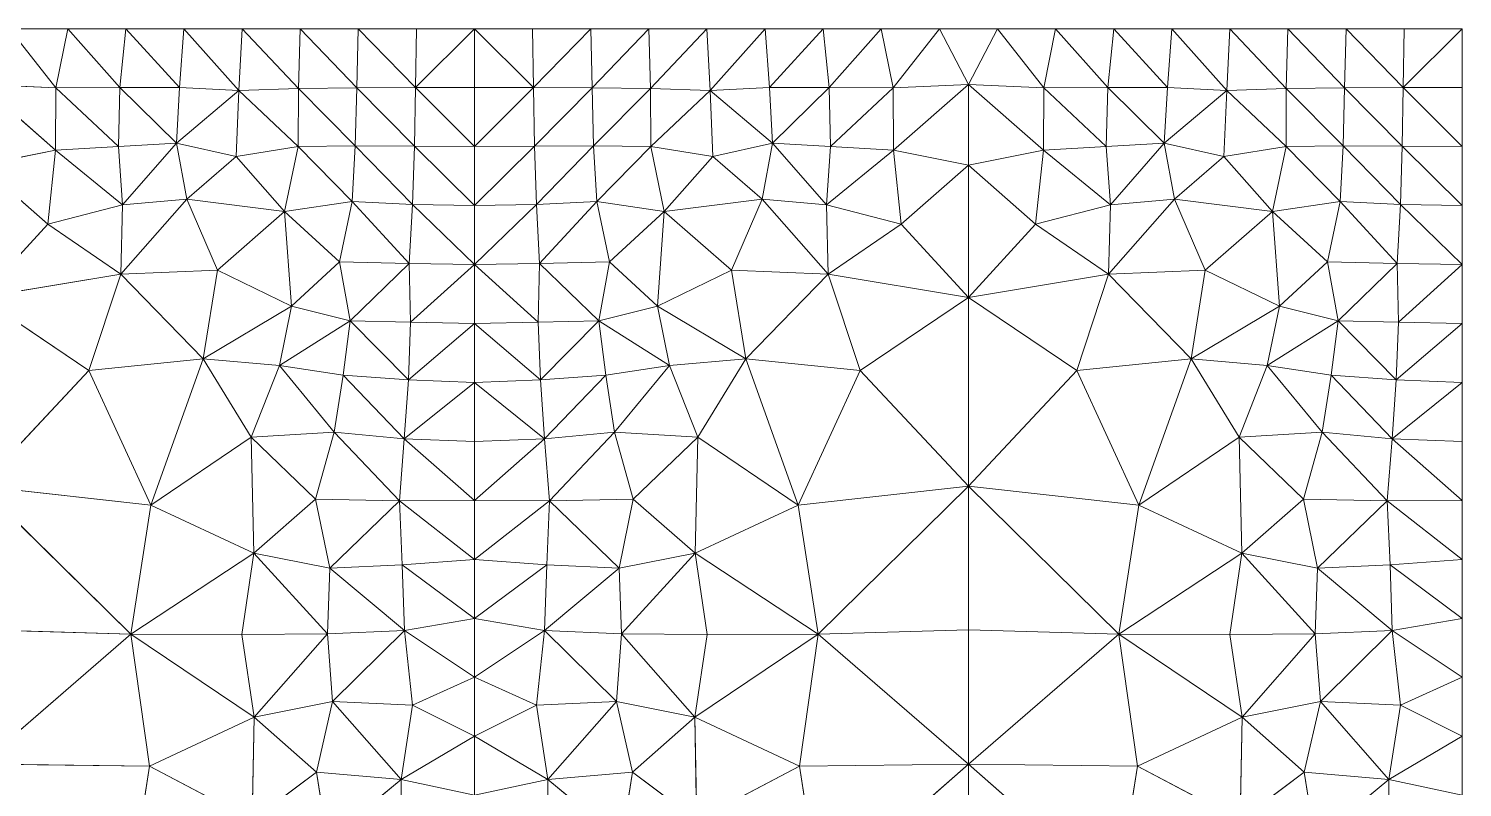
# Model space of a CAD drawing. Header units: metres. Extents: x 0 to 8, y 0 to 4.
# Drawn here: x 1.274 to 2, y 3.616 to 4 of the extents above; entities that cross this region are included whole.
import ezdxf

# ---------------------------------------------------------------- set-up
doc = ezdxf.new("R2010")
doc.units = ezdxf.units.M
doc.header["$MEASUREMENT"] = 0
for name, color, linetype, lineweight in [('DL_FE_MESH', 134, 'Continuous', 0), ('DL_FE_MESH_CELLS_5', 132, 'Continuous', 0), ('DL_FE_MESH_CELLS_6', 132, 'Continuous', 0), ('DL_TOPOLOGY', 7, 'Continuous', 0)]:
    doc.layers.add(name, color=color, linetype=linetype, lineweight=lineweight)

msp = doc.modelspace()

# ---------------------------------------------------------------- linework, layer by layer
at = {"layer": 'DL_FE_MESH'}
for p, q in [((1.26471, 4), (1.28812, 3.97012)), ((1.29412, 4), (1.28812, 3.97012)), ((1.32049, 3.97016), (1.29412, 4)), ((1.32353, 4), (1.32049, 3.97016)), ((1.35075, 3.97017), (1.32353, 4)), ((1.35294, 4), (1.35075, 3.97017)), ((1.38076, 3.96873), (1.35294, 4)), ((1.38235, 4), (1.38076, 3.96873)), ((1.41088, 3.96972), (1.38235, 4)), ((1.41176, 4), (1.41088, 3.96972)), ((1.44043, 3.9701), (1.41176, 4)), ((1.44118, 4), (1.44043, 3.9701)), ((1.47014, 3.97016), (1.44118, 4)), ((1.47014, 3.97016), (1.5, 4)), ((1.47059, 4), (1.47014, 3.97016)), ((1.52986, 3.97016), (1.5, 4)), ((1.52941, 4), (1.52986, 3.97016)), ((1.52986, 3.97016), (1.55882, 4)), ((1.55882, 4), (1.55957, 3.9701)), ((1.55957, 3.9701), (1.58824, 4)), ((1.58824, 4), (1.58912, 3.96972)), ((1.58912, 3.96972), (1.61765, 4)), ((1.61765, 4), (1.61924, 3.96873)), ((1.61924, 3.96873), (1.64706, 4)), ((1.64706, 4), (1.64925, 3.97017)), ((1.64925, 3.97017), (1.67647, 4)), ((1.67647, 4), (1.67951, 3.97016)), ((1.67951, 3.97016), (1.70588, 4)), ((1.70588, 4), (1.71188, 3.97012)), ((1.71188, 3.97012), (1.73529, 4)), ((1.73529, 4), (1.75, 3.97181)), ((1.76471, 4), (1.75, 3.97181)), ((1.76471, 4), (1.78812, 3.97012)), ((1.79412, 4), (1.78812, 3.97012)), ((1.82049, 3.97016), (1.79412, 4)), ((1.82353, 4), (1.82049, 3.97016)), ((1.85075, 3.97017), (1.82353, 4)), ((1.85294, 4), (1.85075, 3.97017)), ((1.88076, 3.96873), (1.85294, 4)), ((1.88235, 4), (1.88076, 3.96873)), ((1.91088, 3.96972), (1.88235, 4)), ((1.91176, 4), (1.91088, 3.96972)), ((1.94043, 3.9701), (1.91176, 4)), ((1.94118, 4), (1.94043, 3.9701)), ((1.97014, 3.97016), (1.94118, 4)), ((1.97014, 3.97016), (2, 4)), ((1.97059, 4), (1.97014, 3.97016)), ((1.25, 3.97181), (1.28812, 3.97012)), ((1.28799, 3.93853), (1.25, 3.97181)), ((1.28799, 3.93853), (1.28812, 3.97012)), ((1.28812, 3.97012), (1.32049, 3.97016)), ((1.31978, 3.94033), (1.28812, 3.97012)), ((1.31978, 3.94033), (1.32049, 3.97016)), ((1.32049, 3.97016), (1.35075, 3.97017)), ((1.3491, 3.94197), (1.32049, 3.97016)), ((1.3491, 3.94197), (1.35075, 3.97017)), ((1.35075, 3.97017), (1.38076, 3.96873)), ((1.38076, 3.96873), (1.41088, 3.96972)), ((1.41077, 3.94029), (1.41088, 3.96972)), ((1.41088, 3.96972), (1.44043, 3.9701)), ((1.43969, 3.94075), (1.41088, 3.96972)), ((1.43969, 3.94075), (1.44043, 3.9701)), ((1.44043, 3.9701), (1.47014, 3.97016)), ((1.46959, 3.9405), (1.44043, 3.9701)), ((1.47014, 3.97016), (1.46959, 3.9405)), ((1.5, 3.97015), (1.47014, 3.97016)), ((1.47014, 3.97016), (1.5, 3.9403)), ((1.5, 3.97015), (1.52986, 3.97016)), ((1.52986, 3.97016), (1.5, 3.9403)), ((1.52986, 3.97016), (1.55957, 3.9701)), ((1.53041, 3.9405), (1.52986, 3.97016)), ((1.53041, 3.9405), (1.55957, 3.9701)), ((1.55957, 3.9701), (1.58912, 3.96972)), ((1.55957, 3.9701), (1.56031, 3.94075)), ((1.56031, 3.94075), (1.58912, 3.96972)), ((1.58912, 3.96972), (1.61924, 3.96873)), ((1.58912, 3.96972), (1.58923, 3.94029)), ((1.61924, 3.96873), (1.64925, 3.97017)), ((1.64925, 3.97017), (1.67951, 3.97016)), ((1.64925, 3.97017), (1.6509, 3.94197)), ((1.6509, 3.94197), (1.67951, 3.97016)), ((1.67951, 3.97016), (1.71188, 3.97012)), ((1.67951, 3.97016), (1.68022, 3.94033)), ((1.68022, 3.94033), (1.71188, 3.97012)), ((1.71188, 3.97012), (1.75, 3.97181)), ((1.71188, 3.97012), (1.71201, 3.93853)), ((1.71201, 3.93853), (1.75, 3.97181)), ((1.75, 3.97181), (1.78812, 3.97012)), ((1.75, 3.97181), (1.78799, 3.93853)), ((1.75, 3.97181), (1.75, 3.93082)), ((1.78812, 3.97012), (1.78799, 3.93853)), ((1.78812, 3.97012), (1.82049, 3.97016)), ((1.78812, 3.97012), (1.81978, 3.94033)), ((1.82049, 3.97016), (1.81978, 3.94033)), ((1.82049, 3.97016), (1.85075, 3.97017)), ((1.82049, 3.97016), (1.8491, 3.94197)), ((1.85075, 3.97017), (1.8491, 3.94197)), ((1.85075, 3.97017), (1.88076, 3.96873)), ((1.88076, 3.96873), (1.91088, 3.96972)), ((1.91088, 3.96972), (1.91077, 3.94029)), ((1.91088, 3.96972), (1.94043, 3.9701)), ((1.91088, 3.96972), (1.93969, 3.94075)), ((1.94043, 3.9701), (1.93969, 3.94075)), ((1.94043, 3.9701), (1.97014, 3.97016)), ((1.94043, 3.9701), (1.96959, 3.9405)), ((1.97014, 3.97016), (1.96959, 3.9405)), ((2, 3.97015), (1.97014, 3.97016)), ((1.97014, 3.97016), (2, 3.9403)), ((1.38076, 3.96873), (1.3491, 3.94197)), ((1.37932, 3.93527), (1.38076, 3.96873)), ((1.41077, 3.94029), (1.38076, 3.96873)), ((1.58923, 3.94029), (1.61924, 3.96873)), ((1.61924, 3.96873), (1.6509, 3.94197)), ((1.61924, 3.96873), (1.62068, 3.93527)), ((1.8491, 3.94197), (1.88076, 3.96873)), ((1.88076, 3.96873), (1.87932, 3.93527)), ((1.88076, 3.96873), (1.91077, 3.94029)), ((1.28799, 3.93853), (1.31978, 3.94033)), ((1.31978, 3.94033), (1.3491, 3.94197)), ((1.32188, 3.91089), (1.31978, 3.94033)), ((1.3491, 3.94197), (1.32188, 3.91089)), ((1.35437, 3.91371), (1.3491, 3.94197)), ((1.3491, 3.94197), (1.37932, 3.93527)), ((1.37932, 3.93527), (1.41077, 3.94029)), ((1.40391, 3.90744), (1.41077, 3.94029)), ((1.41077, 3.94029), (1.43969, 3.94075)), ((1.43814, 3.91255), (1.41077, 3.94029)), ((1.43814, 3.91255), (1.43969, 3.94075)), ((1.43969, 3.94075), (1.46959, 3.9405)), ((1.46867, 3.91106), (1.43969, 3.94075)), ((1.46959, 3.9405), (1.46867, 3.91106)), ((1.5, 3.9403), (1.46959, 3.9405)), ((1.46959, 3.9405), (1.5, 3.91045)), ((1.5, 3.9403), (1.53041, 3.9405)), ((1.53041, 3.9405), (1.5, 3.91045)), ((1.56031, 3.94075), (1.53041, 3.9405)), ((1.53133, 3.91106), (1.53041, 3.9405)), ((1.53133, 3.91106), (1.56031, 3.94075)), ((1.58923, 3.94029), (1.56031, 3.94075)), ((1.56031, 3.94075), (1.56186, 3.91255)), ((1.56186, 3.91255), (1.58923, 3.94029)), ((1.58923, 3.94029), (1.62068, 3.93527)), ((1.58923, 3.94029), (1.59609, 3.90744)), ((1.6509, 3.94197), (1.62068, 3.93527)), ((1.6509, 3.94197), (1.64563, 3.91371)), ((1.68022, 3.94033), (1.6509, 3.94197)), ((1.6509, 3.94197), (1.67812, 3.91089)), ((1.68022, 3.94033), (1.67812, 3.91089)), ((1.71201, 3.93853), (1.68022, 3.94033)), ((1.81978, 3.94033), (1.78799, 3.93853)), ((1.8491, 3.94197), (1.81978, 3.94033)), ((1.81978, 3.94033), (1.82188, 3.91089)), ((1.82188, 3.91089), (1.8491, 3.94197)), ((1.87932, 3.93527), (1.8491, 3.94197)), ((1.8491, 3.94197), (1.85437, 3.91371)), ((1.91077, 3.94029), (1.87932, 3.93527)), ((1.91077, 3.94029), (1.90391, 3.90744)), ((1.93969, 3.94075), (1.91077, 3.94029)), ((1.91077, 3.94029), (1.93814, 3.91255)), ((1.93969, 3.94075), (1.93814, 3.91255)), ((1.96959, 3.9405), (1.93969, 3.94075)), ((1.93969, 3.94075), (1.96867, 3.91106)), ((1.96959, 3.9405), (1.96867, 3.91106)), ((2, 3.9403), (1.96959, 3.9405)), ((1.96959, 3.9405), (2, 3.91045)), ((1.25, 3.93082), (1.28799, 3.93853)), ((1.284, 3.90109), (1.28799, 3.93853)), ((1.32188, 3.91089), (1.28799, 3.93853)), ((1.35437, 3.91371), (1.37932, 3.93527)), ((1.40391, 3.90744), (1.37932, 3.93527)), ((1.62068, 3.93527), (1.59609, 3.90744)), ((1.62068, 3.93527), (1.64563, 3.91371)), ((1.67812, 3.91089), (1.71201, 3.93853)), ((1.71201, 3.93853), (1.75, 3.93082)), ((1.71201, 3.93853), (1.716, 3.90109)), ((1.78799, 3.93853), (1.75, 3.93082)), ((1.78799, 3.93853), (1.784, 3.90109)), ((1.78799, 3.93853), (1.82188, 3.91089)), ((1.87932, 3.93527), (1.85437, 3.91371)), ((1.87932, 3.93527), (1.90391, 3.90744)), ((1.284, 3.90109), (1.25, 3.93082)), ((1.75, 3.93082), (1.716, 3.90109)), ((1.75, 3.93082), (1.784, 3.90109)), ((1.75, 3.86394), (1.75, 3.93082)), ((1.35437, 3.91371), (1.32094, 3.87578)), ((1.32188, 3.91089), (1.35437, 3.91371)), ((1.36986, 3.87774), (1.35437, 3.91371)), ((1.40391, 3.90744), (1.35437, 3.91371)), ((1.40391, 3.90744), (1.43814, 3.91255)), ((1.4317, 3.882), (1.43814, 3.91255)), ((1.43814, 3.91255), (1.46867, 3.91106)), ((1.46701, 3.88115), (1.43814, 3.91255)), ((1.56186, 3.91255), (1.53133, 3.91106)), ((1.53299, 3.88115), (1.56186, 3.91255)), ((1.59609, 3.90744), (1.56186, 3.91255)), ((1.56186, 3.91255), (1.5683, 3.882)), ((1.59609, 3.90744), (1.64563, 3.91371)), ((1.64563, 3.91371), (1.63014, 3.87774)), ((1.67812, 3.91089), (1.64563, 3.91371)), ((1.64563, 3.91371), (1.67906, 3.87578)), ((1.85437, 3.91371), (1.82094, 3.87578)), ((1.85437, 3.91371), (1.82188, 3.91089)), ((1.85437, 3.91371), (1.90391, 3.90744)), ((1.85437, 3.91371), (1.86986, 3.87774)), ((1.93814, 3.91255), (1.90391, 3.90744)), ((1.93814, 3.91255), (1.9317, 3.882)), ((1.96867, 3.91106), (1.93814, 3.91255)), ((1.93814, 3.91255), (1.96701, 3.88115)), ((1.284, 3.90109), (1.32188, 3.91089)), ((1.32094, 3.87578), (1.32188, 3.91089)), ((1.36986, 3.87774), (1.40391, 3.90744)), ((1.40391, 3.90744), (1.40742, 3.85959)), ((1.4317, 3.882), (1.40391, 3.90744)), ((1.46867, 3.91106), (1.46701, 3.88115)), ((1.5, 3.91045), (1.46867, 3.91106)), ((1.46867, 3.91106), (1.5, 3.8806)), ((1.5, 3.91045), (1.53133, 3.91106)), ((1.53133, 3.91106), (1.5, 3.8806)), ((1.53299, 3.88115), (1.53133, 3.91106)), ((1.59609, 3.90744), (1.5683, 3.882)), ((1.59258, 3.85959), (1.59609, 3.90744)), ((1.59609, 3.90744), (1.63014, 3.87774)), ((1.716, 3.90109), (1.67812, 3.91089)), ((1.67812, 3.91089), (1.67906, 3.87578)), ((1.82188, 3.91089), (1.784, 3.90109)), ((1.82188, 3.91089), (1.82094, 3.87578)), ((1.90391, 3.90744), (1.86986, 3.87774)), ((1.90391, 3.90744), (1.9317, 3.882)), ((1.90742, 3.85959), (1.90391, 3.90744)), ((1.96867, 3.91106), (1.96701, 3.88115)), ((2, 3.91045), (1.96867, 3.91106)), ((1.96867, 3.91106), (2, 3.8806)), ((1.25, 3.86394), (1.284, 3.90109)), ((1.32094, 3.87578), (1.284, 3.90109)), ((1.716, 3.90109), (1.67906, 3.87578)), ((1.716, 3.90109), (1.75, 3.86394)), ((1.784, 3.90109), (1.75, 3.86394)), ((1.82094, 3.87578), (1.784, 3.90109)), ((1.32094, 3.87578), (1.25, 3.86394)), ((1.30481, 3.82695), (1.32094, 3.87578)), ((1.32094, 3.87578), (1.36986, 3.87774)), ((1.36271, 3.83286), (1.32094, 3.87578)), ((1.36271, 3.83286), (1.36986, 3.87774)), ((1.40742, 3.85959), (1.36986, 3.87774)), ((1.40742, 3.85959), (1.4317, 3.882)), ((1.43709, 3.85212), (1.4317, 3.882)), ((1.4317, 3.882), (1.46701, 3.88115)), ((1.46701, 3.88115), (1.43709, 3.85212)), ((1.5, 3.8806), (1.46701, 3.88115)), ((1.46701, 3.88115), (1.4677, 3.85139)), ((1.4677, 3.85139), (1.5, 3.8806)), ((1.5, 3.8806), (1.53299, 3.88115)), ((1.5323, 3.85139), (1.5, 3.8806)), ((1.5323, 3.85139), (1.53299, 3.88115)), ((1.5683, 3.882), (1.53299, 3.88115)), ((1.53299, 3.88115), (1.56291, 3.85212)), ((1.5683, 3.882), (1.56291, 3.85212)), ((1.5683, 3.882), (1.59258, 3.85959)), ((1.63014, 3.87774), (1.59258, 3.85959)), ((1.67906, 3.87578), (1.63014, 3.87774)), ((1.63014, 3.87774), (1.63729, 3.83286)), ((1.63729, 3.83286), (1.67906, 3.87578)), ((1.67906, 3.87578), (1.75, 3.86394)), ((1.67906, 3.87578), (1.69519, 3.82695)), ((1.82094, 3.87578), (1.75, 3.86394)), ((1.82094, 3.87578), (1.80481, 3.82695)), ((1.86986, 3.87774), (1.82094, 3.87578)), ((1.82094, 3.87578), (1.86271, 3.83286)), ((1.86986, 3.87774), (1.86271, 3.83286)), ((1.86986, 3.87774), (1.90742, 3.85959)), ((1.9317, 3.882), (1.90742, 3.85959)), ((1.96701, 3.88115), (1.9317, 3.882)), ((1.9317, 3.882), (1.93709, 3.85212)), ((1.93709, 3.85212), (1.96701, 3.88115)), ((2, 3.8806), (1.96701, 3.88115)), ((1.96701, 3.88115), (1.9677, 3.85139)), ((1.9677, 3.85139), (2, 3.8806)), ((1.30481, 3.82695), (1.25, 3.86394)), ((1.75, 3.86394), (1.69519, 3.82695)), ((1.75, 3.86394), (1.80481, 3.82695)), ((1.75, 3.76838), (1.75, 3.86394)), ((1.36271, 3.83286), (1.40742, 3.85959)), ((1.40124, 3.82949), (1.40742, 3.85959)), ((1.43709, 3.85212), (1.40742, 3.85959)), ((1.59258, 3.85959), (1.56291, 3.85212)), ((1.59258, 3.85959), (1.63729, 3.83286)), ((1.59258, 3.85959), (1.59876, 3.82949)), ((1.90742, 3.85959), (1.86271, 3.83286)), ((1.90742, 3.85959), (1.90124, 3.82949)), ((1.93709, 3.85212), (1.90742, 3.85959)), ((1.43709, 3.85212), (1.40124, 3.82949)), ((1.43359, 3.82462), (1.43709, 3.85212)), ((1.43709, 3.85212), (1.4677, 3.85139)), ((1.46653, 3.82221), (1.43709, 3.85212)), ((1.4677, 3.85139), (1.46653, 3.82221)), ((1.46653, 3.82221), (1.5, 3.85075)), ((1.5, 3.85075), (1.4677, 3.85139)), ((1.5, 3.85075), (1.5323, 3.85139)), ((1.53347, 3.82221), (1.5, 3.85075)), ((1.56291, 3.85212), (1.5323, 3.85139)), ((1.53347, 3.82221), (1.5323, 3.85139)), ((1.53347, 3.82221), (1.56291, 3.85212)), ((1.56291, 3.85212), (1.59876, 3.82949)), ((1.56291, 3.85212), (1.56641, 3.82462)), ((1.90124, 3.82949), (1.93709, 3.85212)), ((1.93709, 3.85212), (1.93359, 3.82462)), ((1.9677, 3.85139), (1.93709, 3.85212)), ((1.93709, 3.85212), (1.96653, 3.82221)), ((1.9677, 3.85139), (1.96653, 3.82221)), ((1.96653, 3.82221), (2, 3.85075)), ((2, 3.85075), (1.9677, 3.85139)), ((1.30481, 3.82695), (1.36271, 3.83286)), ((1.36271, 3.83286), (1.33619, 3.75872)), ((1.38702, 3.79326), (1.36271, 3.83286)), ((1.36271, 3.83286), (1.40124, 3.82949)), ((1.63729, 3.83286), (1.59876, 3.82949)), ((1.63729, 3.83286), (1.61298, 3.79326)), ((1.69519, 3.82695), (1.63729, 3.83286)), ((1.63729, 3.83286), (1.66381, 3.75872)), ((1.86271, 3.83286), (1.80481, 3.82695)), ((1.86271, 3.83286), (1.83619, 3.75872)), ((1.90124, 3.82949), (1.86271, 3.83286)), ((1.86271, 3.83286), (1.88702, 3.79326)), ((1.25, 3.76838), (1.30481, 3.82695)), ((1.33619, 3.75872), (1.30481, 3.82695)), ((1.38702, 3.79326), (1.40124, 3.82949)), ((1.40124, 3.82949), (1.43359, 3.82462)), ((1.42906, 3.79569), (1.40124, 3.82949)), ((1.42906, 3.79569), (1.43359, 3.82462)), ((1.43359, 3.82462), (1.46653, 3.82221)), ((1.46449, 3.79235), (1.43359, 3.82462)), ((1.56641, 3.82462), (1.53347, 3.82221)), ((1.53551, 3.79235), (1.56641, 3.82462)), ((1.59876, 3.82949), (1.56641, 3.82462)), ((1.56641, 3.82462), (1.57094, 3.79569)), ((1.57094, 3.79569), (1.59876, 3.82949)), ((1.59876, 3.82949), (1.61298, 3.79326)), ((1.69519, 3.82695), (1.66381, 3.75872)), ((1.69519, 3.82695), (1.75, 3.76838)), ((1.80481, 3.82695), (1.75, 3.76838)), ((1.80481, 3.82695), (1.83619, 3.75872)), ((1.90124, 3.82949), (1.88702, 3.79326)), ((1.93359, 3.82462), (1.90124, 3.82949)), ((1.90124, 3.82949), (1.92906, 3.79569)), ((1.93359, 3.82462), (1.92906, 3.79569)), ((1.96653, 3.82221), (1.93359, 3.82462)), ((1.93359, 3.82462), (1.96449, 3.79235)), ((1.46653, 3.82221), (1.46449, 3.79235)), ((1.46449, 3.79235), (1.5, 3.8209)), ((1.5, 3.8209), (1.46653, 3.82221)), ((1.5, 3.8209), (1.53347, 3.82221)), ((1.53551, 3.79235), (1.5, 3.8209)), ((1.53551, 3.79235), (1.53347, 3.82221)), ((1.96653, 3.82221), (1.96449, 3.79235)), ((1.96449, 3.79235), (2, 3.8209)), ((2, 3.8209), (1.96653, 3.82221)), ((1.38702, 3.79326), (1.42906, 3.79569)), ((1.41961, 3.76186), (1.42906, 3.79569)), ((1.42906, 3.79569), (1.46449, 3.79235)), ((1.462, 3.76095), (1.42906, 3.79569)), ((1.57094, 3.79569), (1.53551, 3.79235)), ((1.538, 3.76095), (1.57094, 3.79569)), ((1.57094, 3.79569), (1.61298, 3.79326)), ((1.57094, 3.79569), (1.58039, 3.76186)), ((1.92906, 3.79569), (1.88702, 3.79326)), ((1.92906, 3.79569), (1.91961, 3.76186)), ((1.96449, 3.79235), (1.92906, 3.79569)), ((1.92906, 3.79569), (1.962, 3.76095)), ((1.33619, 3.75872), (1.38702, 3.79326)), ((1.38702, 3.79326), (1.38837, 3.73447)), ((1.41961, 3.76186), (1.38702, 3.79326)), ((1.46449, 3.79235), (1.462, 3.76095)), ((1.5, 3.79104), (1.46449, 3.79235)), ((1.46449, 3.79235), (1.5, 3.76119)), ((1.5, 3.79104), (1.53551, 3.79235)), ((1.53551, 3.79235), (1.5, 3.76119)), ((1.538, 3.76095), (1.53551, 3.79235)), ((1.61298, 3.79326), (1.58039, 3.76186)), ((1.61163, 3.73447), (1.61298, 3.79326)), ((1.61298, 3.79326), (1.66381, 3.75872)), ((1.88702, 3.79326), (1.83619, 3.75872)), ((1.88702, 3.79326), (1.91961, 3.76186)), ((1.88837, 3.73447), (1.88702, 3.79326)), ((1.96449, 3.79235), (1.962, 3.76095)), ((2, 3.79104), (1.96449, 3.79235)), ((1.96449, 3.79235), (2, 3.76119)), ((1.32608, 3.69348), (1.25, 3.76838)), ((1.33619, 3.75872), (1.25, 3.76838)), ((1.75, 3.76838), (1.66381, 3.75872)), ((1.67392, 3.69348), (1.75, 3.76838)), ((1.83619, 3.75872), (1.75, 3.76838)), ((1.75, 3.76838), (1.82608, 3.69348)), ((1.75, 3.76838), (1.75, 3.69575)), ((1.38837, 3.73447), (1.41961, 3.76186)), ((1.42678, 3.72695), (1.41961, 3.76186)), ((1.41961, 3.76186), (1.462, 3.76095)), ((1.462, 3.76095), (1.42678, 3.72695)), ((1.5, 3.76119), (1.462, 3.76095)), ((1.462, 3.76095), (1.5, 3.73134)), ((1.462, 3.76095), (1.46341, 3.7286)), ((1.5, 3.76119), (1.538, 3.76095)), ((1.538, 3.76095), (1.5, 3.73134)), ((1.53659, 3.7286), (1.538, 3.76095)), ((1.58039, 3.76186), (1.538, 3.76095)), ((1.538, 3.76095), (1.57322, 3.72695)), ((1.58039, 3.76186), (1.57322, 3.72695)), ((1.58039, 3.76186), (1.61163, 3.73447)), ((1.91961, 3.76186), (1.88837, 3.73447)), ((1.962, 3.76095), (1.91961, 3.76186)), ((1.91961, 3.76186), (1.92678, 3.72695)), ((1.92678, 3.72695), (1.962, 3.76095)), ((2, 3.76119), (1.962, 3.76095)), ((1.962, 3.76095), (2, 3.73134)), ((1.962, 3.76095), (1.96341, 3.7286)), ((1.32608, 3.69348), (1.33619, 3.75872)), ((1.33619, 3.75872), (1.38837, 3.73447)), ((1.66381, 3.75872), (1.61163, 3.73447)), ((1.66381, 3.75872), (1.67392, 3.69348)), ((1.83619, 3.75872), (1.82608, 3.69348)), ((1.83619, 3.75872), (1.88837, 3.73447)), ((1.32608, 3.69348), (1.38837, 3.73447)), ((1.38228, 3.69328), (1.38837, 3.73447)), ((1.38837, 3.73447), (1.42678, 3.72695)), ((1.42553, 3.69368), (1.38837, 3.73447)), ((1.5, 3.73134), (1.46341, 3.7286)), ((1.5, 3.73134), (1.53659, 3.7286)), ((1.61163, 3.73447), (1.57322, 3.72695)), ((1.57447, 3.69368), (1.61163, 3.73447)), ((1.61163, 3.73447), (1.67392, 3.69348)), ((1.61163, 3.73447), (1.61772, 3.69328)), ((1.88837, 3.73447), (1.82608, 3.69348)), ((1.88837, 3.73447), (1.88228, 3.69328)), ((1.92678, 3.72695), (1.88837, 3.73447)), ((1.88837, 3.73447), (1.92553, 3.69368)), ((2, 3.73134), (1.96341, 3.7286)), ((1.42553, 3.69368), (1.42678, 3.72695)), ((1.42678, 3.72695), (1.46341, 3.7286)), ((1.4645, 3.69537), (1.42678, 3.72695)), ((1.46341, 3.7286), (1.5, 3.70149)), ((1.46341, 3.7286), (1.4645, 3.69537)), ((1.53659, 3.7286), (1.5, 3.70149)), ((1.5355, 3.69537), (1.53659, 3.7286)), ((1.5355, 3.69537), (1.57322, 3.72695)), ((1.57322, 3.72695), (1.53659, 3.7286)), ((1.57322, 3.72695), (1.57447, 3.69368)), ((1.92678, 3.72695), (1.92553, 3.69368)), ((1.96341, 3.7286), (1.92678, 3.72695)), ((1.92678, 3.72695), (1.9645, 3.69537)), ((1.96341, 3.7286), (2, 3.70149)), ((1.96341, 3.7286), (1.9645, 3.69537)), ((1.5, 3.70149), (1.4645, 3.69537)), ((1.5, 3.70149), (1.5355, 3.69537)), ((2, 3.70149), (1.9645, 3.69537)), ((1.25, 3.69575), (1.32608, 3.69348)), ((1.38228, 3.69328), (1.42553, 3.69368)), ((1.42553, 3.69368), (1.38849, 3.65139)), ((1.42553, 3.69368), (1.4645, 3.69537)), ((1.42816, 3.65933), (1.42553, 3.69368)), ((1.4645, 3.69537), (1.42816, 3.65933)), ((1.4645, 3.69537), (1.5, 3.67164)), ((1.4645, 3.69537), (1.46867, 3.65762)), ((1.5, 3.67164), (1.5355, 3.69537)), ((1.53133, 3.65762), (1.5355, 3.69537)), ((1.57447, 3.69368), (1.5355, 3.69537)), ((1.5355, 3.69537), (1.57184, 3.65933)), ((1.57447, 3.69368), (1.57184, 3.65933)), ((1.61772, 3.69328), (1.57447, 3.69368)), ((1.57447, 3.69368), (1.61151, 3.65139)), ((1.75, 3.69575), (1.67392, 3.69348)), ((1.82608, 3.69348), (1.75, 3.69575)), ((1.75, 3.69575), (1.75, 3.62772)), ((1.92553, 3.69368), (1.88228, 3.69328)), ((1.88849, 3.65139), (1.92553, 3.69368)), ((1.9645, 3.69537), (1.92553, 3.69368)), ((1.92553, 3.69368), (1.92816, 3.65933)), ((1.92816, 3.65933), (1.9645, 3.69537)), ((1.9645, 3.69537), (2, 3.67164)), ((1.9645, 3.69537), (1.96867, 3.65762)), ((1.32608, 3.69348), (1.25, 3.62772)), ((1.33555, 3.62667), (1.32608, 3.69348)), ((1.32608, 3.69348), (1.38228, 3.69328)), ((1.38849, 3.65139), (1.32608, 3.69348)), ((1.38849, 3.65139), (1.38228, 3.69328)), ((1.61151, 3.65139), (1.67392, 3.69348)), ((1.61772, 3.69328), (1.61151, 3.65139)), ((1.67392, 3.69348), (1.61772, 3.69328)), ((1.67392, 3.69348), (1.66445, 3.62667)), ((1.67392, 3.69348), (1.75, 3.62772)), ((1.75, 3.62772), (1.82608, 3.69348)), ((1.82608, 3.69348), (1.88849, 3.65139)), ((1.88228, 3.69328), (1.82608, 3.69348)), ((1.82608, 3.69348), (1.83555, 3.62667)), ((1.88228, 3.69328), (1.88849, 3.65139)), ((1.5, 3.67164), (1.46867, 3.65762)), ((1.5, 3.67164), (1.53133, 3.65762)), ((2, 3.67164), (1.96867, 3.65762)), ((1.38849, 3.65139), (1.42816, 3.65933)), ((1.41996, 3.62369), (1.42816, 3.65933)), ((1.42816, 3.65933), (1.46867, 3.65762)), ((1.46284, 3.61996), (1.42816, 3.65933)), ((1.46867, 3.65762), (1.46284, 3.61996)), ((1.5, 3.64179), (1.46867, 3.65762)), ((1.5, 3.64179), (1.53133, 3.65762)), ((1.57184, 3.65933), (1.53133, 3.65762)), ((1.53716, 3.61996), (1.53133, 3.65762)), ((1.53716, 3.61996), (1.57184, 3.65933)), ((1.61151, 3.65139), (1.57184, 3.65933)), ((1.57184, 3.65933), (1.58004, 3.62369)), ((1.92816, 3.65933), (1.88849, 3.65139)), ((1.92816, 3.65933), (1.91996, 3.62369)), ((1.96867, 3.65762), (1.92816, 3.65933)), ((1.92816, 3.65933), (1.96284, 3.61996)), ((1.96867, 3.65762), (1.96284, 3.61996)), ((2, 3.64179), (1.96867, 3.65762)), ((1.33555, 3.62667), (1.38849, 3.65139)), ((1.38849, 3.65139), (1.38753, 3.59929)), ((1.41996, 3.62369), (1.38849, 3.65139)), ((1.61151, 3.65139), (1.58004, 3.62369)), ((1.61247, 3.59929), (1.61151, 3.65139)), ((1.66445, 3.62667), (1.61151, 3.65139)), ((1.88849, 3.65139), (1.83555, 3.62667)), ((1.88753, 3.59929), (1.88849, 3.65139)), ((1.88849, 3.65139), (1.91996, 3.62369)), ((1.5, 3.64179), (1.46284, 3.61996)), ((1.53716, 3.61996), (1.5, 3.64179)), ((2, 3.64179), (1.96284, 3.61996)), ((1.25, 3.62772), (1.33555, 3.62667)), ((1.32537, 3.56153), (1.33555, 3.62667)), ((1.38753, 3.59929), (1.33555, 3.62667)), ((1.38753, 3.59929), (1.41996, 3.62369)), ((1.42549, 3.58906), (1.41996, 3.62369)), ((1.41996, 3.62369), (1.46284, 3.61996)), ((1.58004, 3.62369), (1.53716, 3.61996)), ((1.58004, 3.62369), (1.57451, 3.58906)), ((1.58004, 3.62369), (1.61247, 3.59929)), ((1.66445, 3.62667), (1.61247, 3.59929)), ((1.75, 3.62772), (1.66445, 3.62667)), ((1.66445, 3.62667), (1.67463, 3.56153)), ((1.67463, 3.56153), (1.75, 3.62772)), ((1.83555, 3.62667), (1.75, 3.62772)), ((1.75, 3.62772), (1.82537, 3.56153)), ((1.75, 3.62772), (1.75, 3.56222)), ((1.83555, 3.62667), (1.82537, 3.56153)), ((1.83555, 3.62667), (1.88753, 3.59929)), ((1.91996, 3.62369), (1.88753, 3.59929)), ((1.96284, 3.61996), (1.91996, 3.62369)), ((1.91996, 3.62369), (1.92549, 3.58906)), ((1.46284, 3.61996), (1.42549, 3.58906)), ((1.46284, 3.61996), (1.46259, 3.58663)), ((1.5, 3.61194), (1.46284, 3.61996)), ((1.5, 3.61194), (1.53716, 3.61996)), ((1.53741, 3.58663), (1.53716, 3.61996)), ((1.53716, 3.61996), (1.57451, 3.58906)), ((1.92549, 3.58906), (1.96284, 3.61996)), ((1.96284, 3.61996), (1.96259, 3.58663)), ((2, 3.61194), (1.96284, 3.61996))]:
    msp.add_line(p, q, dxfattribs=at)
at = {"layer": 'DL_FE_MESH_CELLS_5'}
for points, invisible_edges in [([(1.52986, 3.97016), (1.5, 4), (1.5, 3.97015)], 2), ([(1.52941, 4), (1.5, 4), (1.52986, 3.97016)], 1), ([(1.55882, 4), (1.52941, 4), (1.52986, 3.97016)], 1), ([(1.58824, 4), (1.55882, 4), (1.55957, 3.9701)], 1), ([(1.61765, 4), (1.58824, 4), (1.58912, 3.96972)], 1), ([(1.64706, 4), (1.61765, 4), (1.61924, 3.96873)], 1), ([(1.67647, 4), (1.64706, 4), (1.64925, 3.97017)], 1), ([(1.70588, 4), (1.67647, 4), (1.67951, 3.97016)], 1), ([(1.71188, 3.97012), (1.73529, 4), (1.70588, 4)], 2), ([(1.76471, 4), (1.73529, 4), (1.75, 3.97181)], 1), ([(1.78812, 3.97012), (1.79412, 4), (1.76471, 4)], 2), ([(1.82353, 4), (1.79412, 4), (1.82049, 3.97016)], 1), ([(1.85294, 4), (1.82353, 4), (1.85075, 3.97017)], 1), ([(1.88235, 4), (1.85294, 4), (1.88076, 3.96873)], 1), ([(1.91176, 4), (1.88235, 4), (1.91088, 3.96972)], 1), ([(1.94118, 4), (1.91176, 4), (1.94043, 3.9701)], 1), ([(1.97059, 4), (1.94118, 4), (1.97014, 3.97016)], 1), ([(1.97014, 3.97016), (2, 4), (1.97059, 4)], 2), ([(2, 3.97015), (2, 4), (1.97014, 3.97016)], 1), ([(1.5, 3.97015), (1.5, 3.9403), (1.52986, 3.97016)], 1), ([(2, 3.9403), (2, 3.97015), (1.97014, 3.97016)], 1), ([(1.5, 3.9403), (1.5, 3.91045), (1.53041, 3.9405)], 1), ([(2, 3.91045), (2, 3.9403), (1.96959, 3.9405)], 1), ([(1.5, 3.91045), (1.5, 3.8806), (1.53133, 3.91106)], 1), ([(2, 3.8806), (2, 3.91045), (1.96867, 3.91106)], 1), ([(1.5, 3.8806), (1.5, 3.85075), (1.5323, 3.85139)], 1), ([(2, 3.85075), (2, 3.8806), (1.9677, 3.85139)], 1), ([(1.5, 3.85075), (1.5, 3.8209), (1.53347, 3.82221)], 1), ([(2, 3.8209), (2, 3.85075), (1.96653, 3.82221)], 1), ([(1.5, 3.8209), (1.5, 3.79104), (1.53551, 3.79235)], 1), ([(2, 3.79104), (2, 3.8209), (1.96449, 3.79235)], 1), ([(1.5, 3.79104), (1.5, 3.76119), (1.53551, 3.79235)], 1), ([(2, 3.76119), (2, 3.79104), (1.96449, 3.79235)], 1), ([(1.5, 3.76119), (1.5, 3.73134), (1.538, 3.76095)], 1), ([(2, 3.73134), (2, 3.76119), (1.962, 3.76095)], 1), ([(1.5, 3.73134), (1.5, 3.70149), (1.53659, 3.7286)], 1), ([(2, 3.70149), (2, 3.73134), (1.96341, 3.7286)], 1), ([(1.5355, 3.69537), (1.5, 3.70149), (1.5, 3.67164)], 2), ([(1.9645, 3.69537), (2, 3.67164), (2, 3.70149)], 2), ([(1.5, 3.67164), (1.5, 3.64179), (1.53133, 3.65762)], 1), ([(2, 3.64179), (2, 3.67164), (1.96867, 3.65762)], 1), ([(1.53716, 3.61996), (1.5, 3.64179), (1.5, 3.61194)], 2), ([(1.96284, 3.61996), (2, 3.61194), (2, 3.64179)], 2)]:
    msp.add_3dface(points, dxfattribs=dict(at, invisible_edges=invisible_edges))
for points in [[(1.55882, 4), (1.52986, 3.97016), (1.55957, 3.9701)], [(1.58824, 4), (1.55957, 3.9701), (1.58912, 3.96972)], [(1.61765, 4), (1.58912, 3.96972), (1.61924, 3.96873)], [(1.64706, 4), (1.61924, 3.96873), (1.64925, 3.97017)], [(1.67647, 4), (1.64925, 3.97017), (1.67951, 3.97016)], [(1.70588, 4), (1.67951, 3.97016), (1.71188, 3.97012)], [(1.75, 3.97181), (1.73529, 4), (1.71188, 3.97012)], [(1.78812, 3.97012), (1.76471, 4), (1.75, 3.97181)], [(1.82049, 3.97016), (1.79412, 4), (1.78812, 3.97012)], [(1.85075, 3.97017), (1.82353, 4), (1.82049, 3.97016)], [(1.88076, 3.96873), (1.85294, 4), (1.85075, 3.97017)], [(1.91088, 3.96972), (1.88235, 4), (1.88076, 3.96873)], [(1.94043, 3.9701), (1.91176, 4), (1.91088, 3.96972)], [(1.97014, 3.97016), (1.94118, 4), (1.94043, 3.9701)], [(1.52986, 3.97016), (1.5, 3.9403), (1.53041, 3.9405)], [(1.53041, 3.9405), (1.55957, 3.9701), (1.52986, 3.97016)], [(1.56031, 3.94075), (1.55957, 3.9701), (1.53041, 3.9405)], [(1.56031, 3.94075), (1.58912, 3.96972), (1.55957, 3.9701)], [(1.58923, 3.94029), (1.58912, 3.96972), (1.56031, 3.94075)], [(1.58923, 3.94029), (1.61924, 3.96873), (1.58912, 3.96972)], [(1.6509, 3.94197), (1.64925, 3.97017), (1.61924, 3.96873)], [(1.6509, 3.94197), (1.67951, 3.97016), (1.64925, 3.97017)], [(1.68022, 3.94033), (1.67951, 3.97016), (1.6509, 3.94197)], [(1.68022, 3.94033), (1.71188, 3.97012), (1.67951, 3.97016)], [(1.71201, 3.93853), (1.71188, 3.97012), (1.68022, 3.94033)], [(1.71201, 3.93853), (1.75, 3.97181), (1.71188, 3.97012)], [(1.75, 3.93082), (1.75, 3.97181), (1.71201, 3.93853)], [(1.78799, 3.93853), (1.78812, 3.97012), (1.75, 3.97181)], [(1.78799, 3.93853), (1.75, 3.97181), (1.75, 3.93082)], [(1.81978, 3.94033), (1.78812, 3.97012), (1.78799, 3.93853)], [(1.81978, 3.94033), (1.82049, 3.97016), (1.78812, 3.97012)], [(1.8491, 3.94197), (1.82049, 3.97016), (1.81978, 3.94033)], [(1.8491, 3.94197), (1.85075, 3.97017), (1.82049, 3.97016)], [(1.8491, 3.94197), (1.88076, 3.96873), (1.85075, 3.97017)], [(1.91077, 3.94029), (1.91088, 3.96972), (1.88076, 3.96873)], [(1.93969, 3.94075), (1.91088, 3.96972), (1.91077, 3.94029)], [(1.93969, 3.94075), (1.94043, 3.9701), (1.91088, 3.96972)], [(1.96959, 3.9405), (1.94043, 3.9701), (1.93969, 3.94075)], [(1.96959, 3.9405), (1.97014, 3.97016), (1.94043, 3.9701)], [(2, 3.9403), (1.97014, 3.97016), (1.96959, 3.9405)], [(1.62068, 3.93527), (1.61924, 3.96873), (1.58923, 3.94029)], [(1.6509, 3.94197), (1.61924, 3.96873), (1.62068, 3.93527)], [(1.87932, 3.93527), (1.88076, 3.96873), (1.8491, 3.94197)], [(1.91077, 3.94029), (1.88076, 3.96873), (1.87932, 3.93527)], [(1.53041, 3.9405), (1.5, 3.91045), (1.53133, 3.91106)], [(1.53133, 3.91106), (1.56031, 3.94075), (1.53041, 3.9405)], [(1.56186, 3.91255), (1.56031, 3.94075), (1.53133, 3.91106)], [(1.56186, 3.91255), (1.58923, 3.94029), (1.56031, 3.94075)], [(1.59609, 3.90744), (1.58923, 3.94029), (1.56186, 3.91255)], [(1.62068, 3.93527), (1.58923, 3.94029), (1.59609, 3.90744)], [(1.64563, 3.91371), (1.6509, 3.94197), (1.62068, 3.93527)], [(1.67812, 3.91089), (1.6509, 3.94197), (1.64563, 3.91371)], [(1.67812, 3.91089), (1.68022, 3.94033), (1.6509, 3.94197)], [(1.67812, 3.91089), (1.71201, 3.93853), (1.68022, 3.94033)], [(1.82188, 3.91089), (1.81978, 3.94033), (1.78799, 3.93853)], [(1.82188, 3.91089), (1.8491, 3.94197), (1.81978, 3.94033)], [(1.85437, 3.91371), (1.8491, 3.94197), (1.82188, 3.91089)], [(1.87932, 3.93527), (1.8491, 3.94197), (1.85437, 3.91371)], [(1.90391, 3.90744), (1.91077, 3.94029), (1.87932, 3.93527)], [(1.93814, 3.91255), (1.91077, 3.94029), (1.90391, 3.90744)], [(1.93814, 3.91255), (1.93969, 3.94075), (1.91077, 3.94029)], [(1.96867, 3.91106), (1.93969, 3.94075), (1.93814, 3.91255)], [(1.96867, 3.91106), (1.96959, 3.9405), (1.93969, 3.94075)], [(2, 3.91045), (1.96959, 3.9405), (1.96867, 3.91106)], [(1.64563, 3.91371), (1.62068, 3.93527), (1.59609, 3.90744)], [(1.716, 3.90109), (1.71201, 3.93853), (1.67812, 3.91089)], [(1.75, 3.93082), (1.71201, 3.93853), (1.716, 3.90109)], [(1.784, 3.90109), (1.78799, 3.93853), (1.75, 3.93082)], [(1.82188, 3.91089), (1.78799, 3.93853), (1.784, 3.90109)], [(1.90391, 3.90744), (1.87932, 3.93527), (1.85437, 3.91371)], [(1.75, 3.86394), (1.75, 3.93082), (1.716, 3.90109)], [(1.784, 3.90109), (1.75, 3.93082), (1.75, 3.86394)], [(1.53299, 3.88115), (1.56186, 3.91255), (1.53133, 3.91106)], [(1.5683, 3.882), (1.56186, 3.91255), (1.53299, 3.88115)], [(1.59609, 3.90744), (1.56186, 3.91255), (1.5683, 3.882)], [(1.64563, 3.91371), (1.59609, 3.90744), (1.63014, 3.87774)], [(1.67906, 3.87578), (1.64563, 3.91371), (1.63014, 3.87774)], [(1.67906, 3.87578), (1.67812, 3.91089), (1.64563, 3.91371)], [(1.82094, 3.87578), (1.86986, 3.87774), (1.85437, 3.91371)], [(1.82094, 3.87578), (1.85437, 3.91371), (1.82188, 3.91089)], [(1.90391, 3.90744), (1.85437, 3.91371), (1.86986, 3.87774)], [(1.9317, 3.882), (1.93814, 3.91255), (1.90391, 3.90744)], [(1.96701, 3.88115), (1.93814, 3.91255), (1.9317, 3.882)], [(1.96701, 3.88115), (1.96867, 3.91106), (1.93814, 3.91255)], [(1.53133, 3.91106), (1.5, 3.8806), (1.53299, 3.88115)], [(1.59258, 3.85959), (1.59609, 3.90744), (1.5683, 3.882)], [(1.63014, 3.87774), (1.59609, 3.90744), (1.59258, 3.85959)], [(1.716, 3.90109), (1.67812, 3.91089), (1.67906, 3.87578)], [(1.82094, 3.87578), (1.82188, 3.91089), (1.784, 3.90109)], [(1.90742, 3.85959), (1.90391, 3.90744), (1.86986, 3.87774)], [(1.9317, 3.882), (1.90391, 3.90744), (1.90742, 3.85959)], [(2, 3.8806), (1.96867, 3.91106), (1.96701, 3.88115)], [(1.67906, 3.87578), (1.75, 3.86394), (1.716, 3.90109)], [(1.75, 3.86394), (1.82094, 3.87578), (1.784, 3.90109)], [(1.5, 3.8806), (1.5323, 3.85139), (1.53299, 3.88115)], [(1.56291, 3.85212), (1.53299, 3.88115), (1.5323, 3.85139)], [(1.56291, 3.85212), (1.5683, 3.882), (1.53299, 3.88115)], [(1.59258, 3.85959), (1.5683, 3.882), (1.56291, 3.85212)], [(1.59258, 3.85959), (1.63729, 3.83286), (1.63014, 3.87774)], [(1.63729, 3.83286), (1.67906, 3.87578), (1.63014, 3.87774)], [(1.69519, 3.82695), (1.67906, 3.87578), (1.63729, 3.83286)], [(1.69519, 3.82695), (1.75, 3.86394), (1.67906, 3.87578)], [(1.75, 3.86394), (1.80481, 3.82695), (1.82094, 3.87578)], [(1.86271, 3.83286), (1.82094, 3.87578), (1.80481, 3.82695)], [(1.86271, 3.83286), (1.86986, 3.87774), (1.82094, 3.87578)], [(1.86271, 3.83286), (1.90742, 3.85959), (1.86986, 3.87774)], [(1.93709, 3.85212), (1.9317, 3.882), (1.90742, 3.85959)], [(1.93709, 3.85212), (1.96701, 3.88115), (1.9317, 3.882)], [(1.9677, 3.85139), (1.96701, 3.88115), (1.93709, 3.85212)], [(1.9677, 3.85139), (2, 3.8806), (1.96701, 3.88115)], [(1.75, 3.76838), (1.75, 3.86394), (1.69519, 3.82695)], [(1.80481, 3.82695), (1.75, 3.86394), (1.75, 3.76838)], [(1.59876, 3.82949), (1.59258, 3.85959), (1.56291, 3.85212)], [(1.59876, 3.82949), (1.63729, 3.83286), (1.59258, 3.85959)], [(1.86271, 3.83286), (1.90124, 3.82949), (1.90742, 3.85959)], [(1.90124, 3.82949), (1.93709, 3.85212), (1.90742, 3.85959)], [(1.5, 3.85075), (1.53347, 3.82221), (1.5323, 3.85139)], [(1.53347, 3.82221), (1.56291, 3.85212), (1.5323, 3.85139)], [(1.56641, 3.82462), (1.56291, 3.85212), (1.53347, 3.82221)], [(1.59876, 3.82949), (1.56291, 3.85212), (1.56641, 3.82462)], [(1.93359, 3.82462), (1.93709, 3.85212), (1.90124, 3.82949)], [(1.96653, 3.82221), (1.93709, 3.85212), (1.93359, 3.82462)], [(1.96653, 3.82221), (1.9677, 3.85139), (1.93709, 3.85212)], [(1.96653, 3.82221), (2, 3.85075), (1.9677, 3.85139)], [(1.63729, 3.83286), (1.59876, 3.82949), (1.61298, 3.79326)], [(1.66381, 3.75872), (1.63729, 3.83286), (1.61298, 3.79326)], [(1.66381, 3.75872), (1.69519, 3.82695), (1.63729, 3.83286)], [(1.83619, 3.75872), (1.86271, 3.83286), (1.80481, 3.82695)], [(1.83619, 3.75872), (1.88702, 3.79326), (1.86271, 3.83286)], [(1.88702, 3.79326), (1.90124, 3.82949), (1.86271, 3.83286)], [(1.53551, 3.79235), (1.56641, 3.82462), (1.53347, 3.82221)], [(1.57094, 3.79569), (1.56641, 3.82462), (1.53551, 3.79235)], [(1.57094, 3.79569), (1.59876, 3.82949), (1.56641, 3.82462)], [(1.61298, 3.79326), (1.59876, 3.82949), (1.57094, 3.79569)], [(1.75, 3.76838), (1.69519, 3.82695), (1.66381, 3.75872)], [(1.83619, 3.75872), (1.80481, 3.82695), (1.75, 3.76838)], [(1.92906, 3.79569), (1.90124, 3.82949), (1.88702, 3.79326)], [(1.92906, 3.79569), (1.93359, 3.82462), (1.90124, 3.82949)], [(1.96449, 3.79235), (1.93359, 3.82462), (1.92906, 3.79569)], [(1.96449, 3.79235), (1.96653, 3.82221), (1.93359, 3.82462)], [(1.5, 3.8209), (1.53551, 3.79235), (1.53347, 3.82221)], [(1.96449, 3.79235), (2, 3.8209), (1.96653, 3.82221)], [(1.538, 3.76095), (1.57094, 3.79569), (1.53551, 3.79235)], [(1.58039, 3.76186), (1.57094, 3.79569), (1.538, 3.76095)], [(1.61298, 3.79326), (1.57094, 3.79569), (1.58039, 3.76186)], [(1.91961, 3.76186), (1.92906, 3.79569), (1.88702, 3.79326)], [(1.962, 3.76095), (1.92906, 3.79569), (1.91961, 3.76186)], [(1.962, 3.76095), (1.96449, 3.79235), (1.92906, 3.79569)], [(1.53551, 3.79235), (1.5, 3.76119), (1.538, 3.76095)], [(1.61163, 3.73447), (1.61298, 3.79326), (1.58039, 3.76186)], [(1.66381, 3.75872), (1.61298, 3.79326), (1.61163, 3.73447)], [(1.88837, 3.73447), (1.88702, 3.79326), (1.83619, 3.75872)], [(1.91961, 3.76186), (1.88702, 3.79326), (1.88837, 3.73447)], [(2, 3.76119), (1.96449, 3.79235), (1.962, 3.76095)], [(1.67392, 3.69348), (1.75, 3.76838), (1.66381, 3.75872)], [(1.75, 3.69575), (1.75, 3.76838), (1.67392, 3.69348)], [(1.82608, 3.69348), (1.83619, 3.75872), (1.75, 3.76838)], [(1.82608, 3.69348), (1.75, 3.76838), (1.75, 3.69575)], [(1.538, 3.76095), (1.5, 3.73134), (1.53659, 3.7286)], [(1.57322, 3.72695), (1.538, 3.76095), (1.53659, 3.7286)], [(1.57322, 3.72695), (1.58039, 3.76186), (1.538, 3.76095)], [(1.61163, 3.73447), (1.58039, 3.76186), (1.57322, 3.72695)], [(1.92678, 3.72695), (1.91961, 3.76186), (1.88837, 3.73447)], [(1.92678, 3.72695), (1.962, 3.76095), (1.91961, 3.76186)], [(1.96341, 3.7286), (1.962, 3.76095), (1.92678, 3.72695)], [(2, 3.73134), (1.962, 3.76095), (1.96341, 3.7286)], [(1.67392, 3.69348), (1.66381, 3.75872), (1.61163, 3.73447)], [(1.82608, 3.69348), (1.88837, 3.73447), (1.83619, 3.75872)], [(1.57447, 3.69368), (1.61163, 3.73447), (1.57322, 3.72695)], [(1.61772, 3.69328), (1.61163, 3.73447), (1.57447, 3.69368)], [(1.67392, 3.69348), (1.61163, 3.73447), (1.61772, 3.69328)], [(1.82608, 3.69348), (1.88228, 3.69328), (1.88837, 3.73447)], [(1.92553, 3.69368), (1.88837, 3.73447), (1.88228, 3.69328)], [(1.92553, 3.69368), (1.92678, 3.72695), (1.88837, 3.73447)], [(1.53659, 3.7286), (1.5, 3.70149), (1.5355, 3.69537)], [(1.5355, 3.69537), (1.57322, 3.72695), (1.53659, 3.7286)], [(1.57447, 3.69368), (1.57322, 3.72695), (1.5355, 3.69537)], [(1.9645, 3.69537), (1.92678, 3.72695), (1.92553, 3.69368)], [(1.9645, 3.69537), (1.96341, 3.7286), (1.92678, 3.72695)], [(2, 3.70149), (1.96341, 3.7286), (1.9645, 3.69537)], [(1.5355, 3.69537), (1.5, 3.67164), (1.53133, 3.65762)], [(1.57184, 3.65933), (1.5355, 3.69537), (1.53133, 3.65762)], [(1.57184, 3.65933), (1.57447, 3.69368), (1.5355, 3.69537)], [(1.61151, 3.65139), (1.57447, 3.69368), (1.57184, 3.65933)], [(1.61151, 3.65139), (1.61772, 3.69328), (1.57447, 3.69368)], [(1.75, 3.62772), (1.75, 3.69575), (1.67392, 3.69348)], [(1.75, 3.62772), (1.82608, 3.69348), (1.75, 3.69575)], [(1.88849, 3.65139), (1.92553, 3.69368), (1.88228, 3.69328)], [(1.92816, 3.65933), (1.92553, 3.69368), (1.88849, 3.65139)], [(1.92816, 3.65933), (1.9645, 3.69537), (1.92553, 3.69368)], [(1.96867, 3.65762), (1.9645, 3.69537), (1.92816, 3.65933)], [(1.96867, 3.65762), (2, 3.67164), (1.9645, 3.69537)], [(1.61151, 3.65139), (1.67392, 3.69348), (1.61772, 3.69328)], [(1.66445, 3.62667), (1.67392, 3.69348), (1.61151, 3.65139)], [(1.75, 3.62772), (1.67392, 3.69348), (1.66445, 3.62667)], [(1.83555, 3.62667), (1.82608, 3.69348), (1.75, 3.62772)], [(1.82608, 3.69348), (1.88849, 3.65139), (1.88228, 3.69328)], [(1.83555, 3.62667), (1.88849, 3.65139), (1.82608, 3.69348)], [(1.53133, 3.65762), (1.5, 3.64179), (1.53716, 3.61996)], [(1.53716, 3.61996), (1.57184, 3.65933), (1.53133, 3.65762)], [(1.58004, 3.62369), (1.57184, 3.65933), (1.53716, 3.61996)], [(1.61151, 3.65139), (1.57184, 3.65933), (1.58004, 3.62369)], [(1.91996, 3.62369), (1.92816, 3.65933), (1.88849, 3.65139)], [(1.96284, 3.61996), (1.92816, 3.65933), (1.91996, 3.62369)], [(1.96284, 3.61996), (1.96867, 3.65762), (1.92816, 3.65933)], [(1.96284, 3.61996), (2, 3.64179), (1.96867, 3.65762)], [(1.61247, 3.59929), (1.61151, 3.65139), (1.58004, 3.62369)], [(1.66445, 3.62667), (1.61151, 3.65139), (1.61247, 3.59929)], [(1.88753, 3.59929), (1.88849, 3.65139), (1.83555, 3.62667)], [(1.91996, 3.62369), (1.88849, 3.65139), (1.88753, 3.59929)], [(1.57451, 3.58906), (1.58004, 3.62369), (1.53716, 3.61996)], [(1.61247, 3.59929), (1.58004, 3.62369), (1.57451, 3.58906)], [(1.61247, 3.59929), (1.67463, 3.56153), (1.66445, 3.62667)], [(1.67463, 3.56153), (1.75, 3.62772), (1.66445, 3.62667)], [(1.75, 3.56222), (1.75, 3.62772), (1.67463, 3.56153)], [(1.82537, 3.56153), (1.83555, 3.62667), (1.75, 3.62772)], [(1.82537, 3.56153), (1.75, 3.62772), (1.75, 3.56222)], [(1.82537, 3.56153), (1.88753, 3.59929), (1.83555, 3.62667)], [(1.92549, 3.58906), (1.91996, 3.62369), (1.88753, 3.59929)], [(1.92549, 3.58906), (1.96284, 3.61996), (1.91996, 3.62369)], [(1.5, 3.61194), (1.53741, 3.58663), (1.53716, 3.61996)], [(1.57451, 3.58906), (1.53716, 3.61996), (1.53741, 3.58663)], [(1.96259, 3.58663), (1.96284, 3.61996), (1.92549, 3.58906)], [(1.96259, 3.58663), (2, 3.61194), (1.96284, 3.61996)]]:
    msp.add_3dface(points, dxfattribs=at)
at = {"layer": 'DL_FE_MESH_CELLS_6'}
for points in [[(1.28812, 3.97012), (1.26471, 4), (1.25, 3.97181)], [(1.32049, 3.97016), (1.29412, 4), (1.28812, 3.97012)], [(1.35075, 3.97017), (1.32353, 4), (1.32049, 3.97016)], [(1.38076, 3.96873), (1.35294, 4), (1.35075, 3.97017)], [(1.41088, 3.96972), (1.38235, 4), (1.38076, 3.96873)], [(1.44043, 3.9701), (1.41176, 4), (1.41088, 3.96972)], [(1.47014, 3.97016), (1.44118, 4), (1.44043, 3.9701)], [(1.25, 3.97181), (1.25, 3.93082), (1.28799, 3.93853)], [(1.25, 3.97181), (1.28799, 3.93853), (1.28812, 3.97012)], [(1.28812, 3.97012), (1.28799, 3.93853), (1.31978, 3.94033)], [(1.28812, 3.97012), (1.31978, 3.94033), (1.32049, 3.97016)], [(1.32049, 3.97016), (1.31978, 3.94033), (1.3491, 3.94197)], [(1.32049, 3.97016), (1.3491, 3.94197), (1.35075, 3.97017)], [(1.35075, 3.97017), (1.3491, 3.94197), (1.38076, 3.96873)], [(1.38076, 3.96873), (1.41077, 3.94029), (1.41088, 3.96972)], [(1.41088, 3.96972), (1.41077, 3.94029), (1.43969, 3.94075)], [(1.41088, 3.96972), (1.43969, 3.94075), (1.44043, 3.9701)], [(1.44043, 3.9701), (1.43969, 3.94075), (1.46959, 3.9405)], [(1.44043, 3.9701), (1.46959, 3.9405), (1.47014, 3.97016)], [(1.5, 3.9403), (1.47014, 3.97016), (1.46959, 3.9405)], [(1.38076, 3.96873), (1.3491, 3.94197), (1.37932, 3.93527)], [(1.38076, 3.96873), (1.37932, 3.93527), (1.41077, 3.94029)], [(1.28799, 3.93853), (1.32188, 3.91089), (1.31978, 3.94033)], [(1.31978, 3.94033), (1.32188, 3.91089), (1.3491, 3.94197)], [(1.3491, 3.94197), (1.32188, 3.91089), (1.35437, 3.91371)], [(1.3491, 3.94197), (1.35437, 3.91371), (1.37932, 3.93527)], [(1.37932, 3.93527), (1.40391, 3.90744), (1.41077, 3.94029)], [(1.41077, 3.94029), (1.40391, 3.90744), (1.43814, 3.91255)], [(1.41077, 3.94029), (1.43814, 3.91255), (1.43969, 3.94075)], [(1.43969, 3.94075), (1.43814, 3.91255), (1.46867, 3.91106)], [(1.43969, 3.94075), (1.46867, 3.91106), (1.46959, 3.9405)], [(1.5, 3.91045), (1.46959, 3.9405), (1.46867, 3.91106)], [(1.25, 3.93082), (1.284, 3.90109), (1.28799, 3.93853)], [(1.28799, 3.93853), (1.284, 3.90109), (1.32188, 3.91089)], [(1.35437, 3.91371), (1.40391, 3.90744), (1.37932, 3.93527)], [(1.25, 3.93082), (1.25, 3.86394), (1.284, 3.90109)], [(1.35437, 3.91371), (1.32094, 3.87578), (1.36986, 3.87774)], [(1.32188, 3.91089), (1.32094, 3.87578), (1.35437, 3.91371)], [(1.35437, 3.91371), (1.36986, 3.87774), (1.40391, 3.90744)], [(1.40391, 3.90744), (1.4317, 3.882), (1.43814, 3.91255)], [(1.43814, 3.91255), (1.4317, 3.882), (1.46701, 3.88115)], [(1.43814, 3.91255), (1.46701, 3.88115), (1.46867, 3.91106)], [(1.284, 3.90109), (1.32094, 3.87578), (1.32188, 3.91089)], [(1.36986, 3.87774), (1.40742, 3.85959), (1.40391, 3.90744)], [(1.40391, 3.90744), (1.40742, 3.85959), (1.4317, 3.882)], [(1.5, 3.8806), (1.46867, 3.91106), (1.46701, 3.88115)], [(1.284, 3.90109), (1.25, 3.86394), (1.32094, 3.87578)], [(1.32094, 3.87578), (1.25, 3.86394), (1.30481, 3.82695)], [(1.32094, 3.87578), (1.30481, 3.82695), (1.36271, 3.83286)], [(1.32094, 3.87578), (1.36271, 3.83286), (1.36986, 3.87774)], [(1.40742, 3.85959), (1.36986, 3.87774), (1.36271, 3.83286)], [(1.40742, 3.85959), (1.43709, 3.85212), (1.4317, 3.882)], [(1.4317, 3.882), (1.43709, 3.85212), (1.46701, 3.88115)], [(1.46701, 3.88115), (1.43709, 3.85212), (1.4677, 3.85139)], [(1.4677, 3.85139), (1.5, 3.8806), (1.46701, 3.88115)], [(1.25, 3.86394), (1.25, 3.76838), (1.30481, 3.82695)], [(1.40742, 3.85959), (1.36271, 3.83286), (1.40124, 3.82949)], [(1.40742, 3.85959), (1.40124, 3.82949), (1.43709, 3.85212)], [(1.43709, 3.85212), (1.40124, 3.82949), (1.43359, 3.82462)], [(1.43709, 3.85212), (1.43359, 3.82462), (1.46653, 3.82221)], [(1.43709, 3.85212), (1.46653, 3.82221), (1.4677, 3.85139)], [(1.46653, 3.82221), (1.5, 3.85075), (1.4677, 3.85139)], [(1.30481, 3.82695), (1.33619, 3.75872), (1.36271, 3.83286)], [(1.36271, 3.83286), (1.33619, 3.75872), (1.38702, 3.79326)], [(1.36271, 3.83286), (1.38702, 3.79326), (1.40124, 3.82949)], [(1.25, 3.76838), (1.33619, 3.75872), (1.30481, 3.82695)], [(1.40124, 3.82949), (1.38702, 3.79326), (1.42906, 3.79569)], [(1.40124, 3.82949), (1.42906, 3.79569), (1.43359, 3.82462)], [(1.43359, 3.82462), (1.42906, 3.79569), (1.46449, 3.79235)], [(1.43359, 3.82462), (1.46449, 3.79235), (1.46653, 3.82221)], [(1.46449, 3.79235), (1.5, 3.8209), (1.46653, 3.82221)], [(1.38702, 3.79326), (1.41961, 3.76186), (1.42906, 3.79569)], [(1.42906, 3.79569), (1.41961, 3.76186), (1.462, 3.76095)], [(1.42906, 3.79569), (1.462, 3.76095), (1.46449, 3.79235)], [(1.33619, 3.75872), (1.38837, 3.73447), (1.38702, 3.79326)], [(1.38702, 3.79326), (1.38837, 3.73447), (1.41961, 3.76186)], [(1.5, 3.76119), (1.46449, 3.79235), (1.462, 3.76095)], [(1.25, 3.76838), (1.25, 3.69575), (1.32608, 3.69348)], [(1.25, 3.76838), (1.32608, 3.69348), (1.33619, 3.75872)], [(1.38837, 3.73447), (1.42678, 3.72695), (1.41961, 3.76186)], [(1.41961, 3.76186), (1.42678, 3.72695), (1.462, 3.76095)], [(1.462, 3.76095), (1.42678, 3.72695), (1.46341, 3.7286)], [(1.5, 3.73134), (1.462, 3.76095), (1.46341, 3.7286)], [(1.38837, 3.73447), (1.33619, 3.75872), (1.32608, 3.69348)], [(1.38837, 3.73447), (1.32608, 3.69348), (1.38228, 3.69328)], [(1.38837, 3.73447), (1.38228, 3.69328), (1.42553, 3.69368)], [(1.38837, 3.73447), (1.42553, 3.69368), (1.42678, 3.72695)], [(1.42678, 3.72695), (1.42553, 3.69368), (1.4645, 3.69537)], [(1.42678, 3.72695), (1.4645, 3.69537), (1.46341, 3.7286)], [(1.5, 3.70149), (1.46341, 3.7286), (1.4645, 3.69537)], [(1.25, 3.69575), (1.25, 3.62772), (1.32608, 3.69348)], [(1.38228, 3.69328), (1.38849, 3.65139), (1.42553, 3.69368)], [(1.42553, 3.69368), (1.38849, 3.65139), (1.42816, 3.65933)], [(1.42553, 3.69368), (1.42816, 3.65933), (1.4645, 3.69537)], [(1.4645, 3.69537), (1.42816, 3.65933), (1.46867, 3.65762)], [(1.46867, 3.65762), (1.5, 3.67164), (1.4645, 3.69537)], [(1.32608, 3.69348), (1.25, 3.62772), (1.33555, 3.62667)], [(1.38849, 3.65139), (1.32608, 3.69348), (1.33555, 3.62667)], [(1.38228, 3.69328), (1.32608, 3.69348), (1.38849, 3.65139)], [(1.38849, 3.65139), (1.41996, 3.62369), (1.42816, 3.65933)], [(1.42816, 3.65933), (1.41996, 3.62369), (1.46284, 3.61996)], [(1.42816, 3.65933), (1.46284, 3.61996), (1.46867, 3.65762)], [(1.46284, 3.61996), (1.5, 3.64179), (1.46867, 3.65762)], [(1.33555, 3.62667), (1.38753, 3.59929), (1.38849, 3.65139)], [(1.38849, 3.65139), (1.38753, 3.59929), (1.41996, 3.62369)], [(1.25, 3.62772), (1.25, 3.56222), (1.32537, 3.56153)], [(1.25, 3.62772), (1.32537, 3.56153), (1.33555, 3.62667)], [(1.38753, 3.59929), (1.33555, 3.62667), (1.32537, 3.56153)], [(1.38753, 3.59929), (1.42549, 3.58906), (1.41996, 3.62369)], [(1.41996, 3.62369), (1.42549, 3.58906), (1.46284, 3.61996)], [(1.46284, 3.61996), (1.42549, 3.58906), (1.46259, 3.58663)], [(1.46259, 3.58663), (1.5, 3.61194), (1.46284, 3.61996)]]:
    msp.add_3dface(points, dxfattribs=at)
for points, invisible_edges in [([(1.28812, 3.97012), (1.29412, 4), (1.26471, 4)], 2), ([(1.32353, 4), (1.29412, 4), (1.32049, 3.97016)], 1), ([(1.35294, 4), (1.32353, 4), (1.35075, 3.97017)], 1), ([(1.38235, 4), (1.35294, 4), (1.38076, 3.96873)], 1), ([(1.41176, 4), (1.38235, 4), (1.41088, 3.96972)], 1), ([(1.44118, 4), (1.41176, 4), (1.44043, 3.9701)], 1), ([(1.47059, 4), (1.44118, 4), (1.47014, 3.97016)], 1), ([(1.47014, 3.97016), (1.5, 4), (1.47059, 4)], 2), ([(1.5, 3.97015), (1.5, 4), (1.47014, 3.97016)], 1), ([(1.5, 3.9403), (1.5, 3.97015), (1.47014, 3.97016)], 1), ([(1.5, 3.91045), (1.5, 3.9403), (1.46959, 3.9405)], 1), ([(1.5, 3.8806), (1.5, 3.91045), (1.46867, 3.91106)], 1), ([(1.5, 3.85075), (1.5, 3.8806), (1.4677, 3.85139)], 1), ([(1.5, 3.8209), (1.5, 3.85075), (1.46653, 3.82221)], 1), ([(1.5, 3.79104), (1.5, 3.8209), (1.46449, 3.79235)], 1), ([(1.5, 3.76119), (1.5, 3.79104), (1.46449, 3.79235)], 1), ([(1.5, 3.73134), (1.5, 3.76119), (1.462, 3.76095)], 1), ([(1.5, 3.70149), (1.5, 3.73134), (1.46341, 3.7286)], 1), ([(1.4645, 3.69537), (1.5, 3.67164), (1.5, 3.70149)], 2), ([(1.5, 3.64179), (1.5, 3.67164), (1.46867, 3.65762)], 1), ([(1.46284, 3.61996), (1.5, 3.61194), (1.5, 3.64179)], 2)]:
    msp.add_3dface(points, dxfattribs=dict(at, invisible_edges=invisible_edges))
at = {"layer": 'DL_TOPOLOGY'}
for p, q in [((1.5, 4), (1, 4)), ((2, 4), (1.5, 4)), ((1.5, 4), (1.5, 2)), ((2, 2), (2, 4))]:
    msp.add_line(p, q, dxfattribs=at)

doc.saveas('drawing.dxf')
